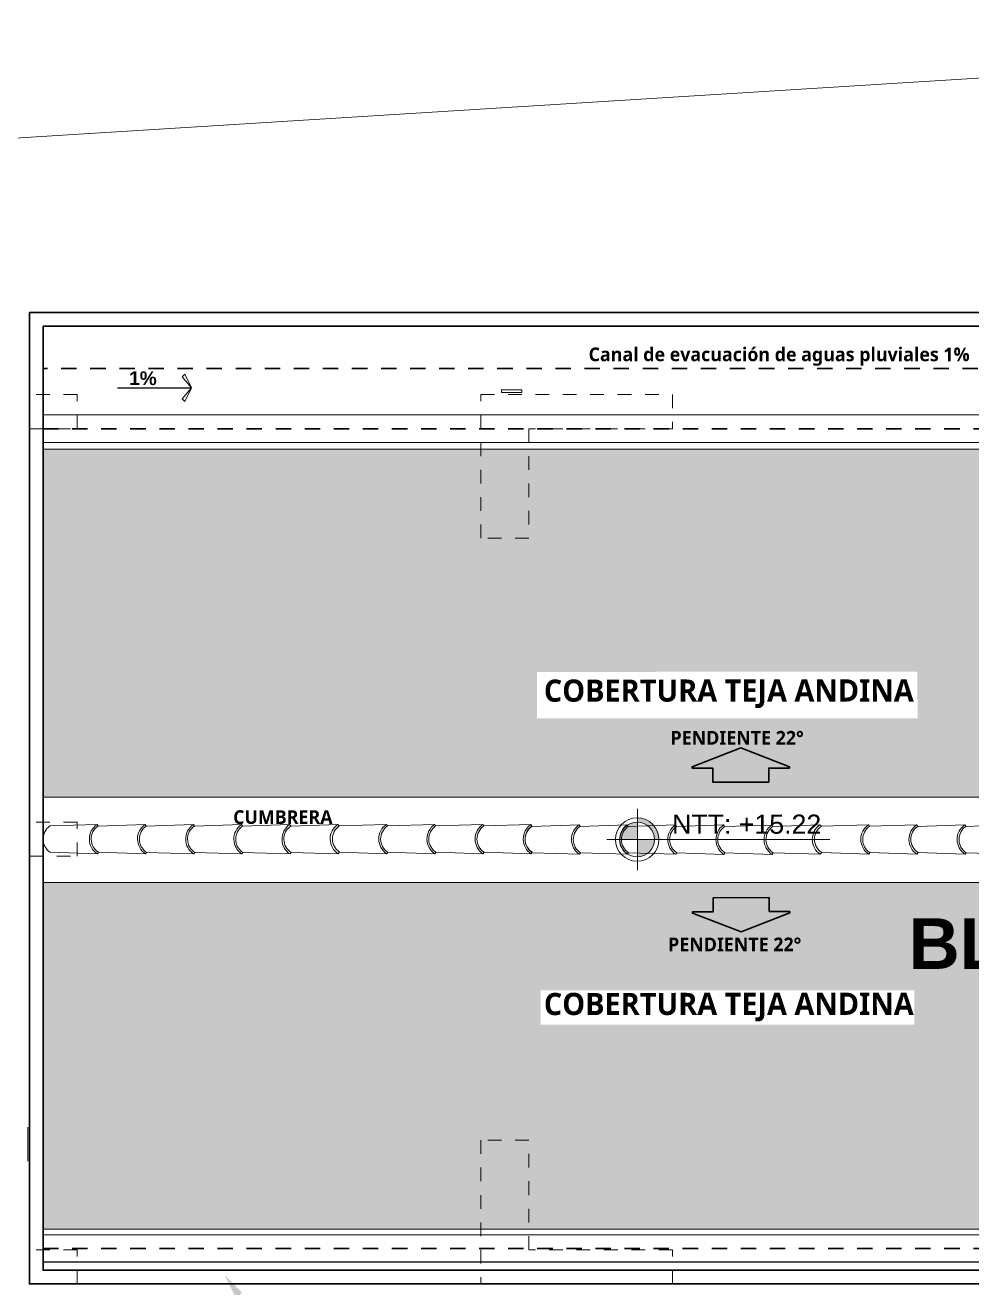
# Model space of a CAD drawing. Header units: metres. Extents: x 27 to 147, y -173 to 8.
# Drawn here: x 117.11 to 124.03, y -103.29 to -94.06 of the extents above; entities that cross this region are included whole.
import ezdxf
from ezdxf import colors
from ezdxf.entities.mleader import LeaderData, LeaderLine
from ezdxf.enums import TextEntityAlignment as Align
from ezdxf.math import Vec2, Vec3

# ---------------------------------------------------------------- set-up
doc = ezdxf.new("R2010")
doc.units = ezdxf.units.M
doc.linetypes.add('DASHED2', pattern=[0.375, 0.25, -0.125])
doc.linetypes.add('HIDDEN2', pattern=[0.1875, 0.125, -0.0625])
for name, color, linetype, lineweight in [('2D Drafting - General_Pen_No__46', 7, 'Continuous', 25), ('Cotas varias El', 253, 'Continuous', 13), ('Equipamiento SR', 23, 'Continuous', 0), ('GRAFO 0 BLANCO', 7, 'Continuous', 0), ('grafo 2', 31, 'Continuous', 20), ('GRAFO 4', 7, 'Continuous', 30), ('GRAFO01', 7, 'Continuous', 0), ('I.S. CANALETAS', 12, 'Continuous', 0), ('I.S.-CANALETAS M', 160, 'Continuous', 15), ('letras sr', 7, 'Continuous', 5), ('linea0016', 144, 'HIDDEN2', 9), ('Lineas Referencia', 73, 'Continuous', 13), ('TEJAS ANDINA', 253, 'Continuous', 0), ('TEXTO 100', 7, 'Continuous', 20), ('TEXTOS-SUBTITULO', 7, 'Continuous', 30)]:
    doc.layers.add(name, color=color, linetype=linetype, lineweight=lineweight)
doc.layers.add('ACHURADO', color=1, linetype='Continuous')
for name, color, linetype, lineweight, true_color in [('IFC Layer.Modelo IFC_Pen_No__4', 7, 'Continuous', 20, 0x029e21), ('Interior - Furniture _Pen_No__3', 7, 'Continuous', 18, 0xff6600), ('Mobiliario', 7, 'Continuous', 0, 0x7f7f7f)]:
    doc.layers.add(name, color=color, linetype=linetype, lineweight=lineweight, true_color=true_color)
doc.styles.add('GENERATED_STYLE_2', font='arial.ttf')
doc.styles.add('JOS', font='arial.ttf', dxfattribs={"height": 1})
doc.styles.get("Standard").update_dxf_attribs({"font": 'arial.ttf'})
doc.styles.add('TURBO_BASS', font='swisseb.ttf')

# ---------------------------------------------------------------- blocks, each defined once
blk = doc.blocks.new('A$C295C7585')
at = {"layer": 'Mobiliario', "lineweight": 15}
for p, q in [((1.374978025502969, 3.076203088460716), (1.513853283491699, 3.40416242087349)), ((1.513853283491699, 3.40416242087349), (1.527648820229842, 3.406546360073889)), ((1.556330874160267, 2.995064099900674), (1.716417933508637, 3.313533070731637)), ((1.716417933508637, 3.313533070731637), (1.70900166888714, 3.325407371513847)), ((1.222307230775641, 2.745859816847769), (1.36118248876528, 3.073819149260316)), ((1.36118248876528, 3.073819149260316), (1.374978025502969, 3.076203088460716)), ((1.403660079433394, 2.6647208282875), (1.563747138781764, 2.983189799118463)), ((1.563747138781764, 2.983189799118463), (1.556330874160267, 2.995064099900674)), ((1.069636436049223, 2.415516545234141), (1.208511694038407, 2.743475877646915)), ((1.208511694038407, 2.743475877646915), (1.222307230776096, 2.745859816847542)), ((1.250989284706975, 2.334377556673871), (1.411076344054891, 2.652846527505289)), ((1.411076344054891, 2.652846527505289), (1.403660079433394, 2.6647208282875)), ((0.9169656413223493, 2.085173273620967), (1.055840899311079, 2.413132606033741)), ((1.055840899311079, 2.413132606033741), (1.069636436048768, 2.415516545234595)), ((1.098318489980102, 2.004034285060698), (1.258405549328472, 2.322503255891888)), ((1.258405549328472, 2.322503255891888), (1.25098928470652, 2.334377556674326)), ((0.7650785429282223, 1.751017721853714), (0.9031190902182971, 2.079350511766734)), ((0.9031190902182971, 2.079350511766734), (0.9169656413223493, 2.085173273620967)), ((1.10492039455994, 1.989062689736784), (1.098439325062163, 2.004274668164622)), ((0.94643139158552, 1.66987873329299), (1.10492039455994, 1.989062689736784)), ((0.612407748201349, 1.420674450239858), (0.7512830061905333, 1.748633782652632)), ((0.7512830061905333, 1.748633782652632), (0.7650785429282223, 1.751017721853486)), ((0.7937605968586467, 1.339535461679816), (0.953847656207472, 1.658004432511007)), ((0.953847656207472, 1.658004432511007), (0.94643139158552, 1.66987873329299)), ((0.4597369534749305, 1.090331178626684), (0.5986122114636601, 1.418290511039459)), ((0.5986122114636601, 1.418290511039459), (0.6124077482018038, 1.420674450240085)), ((0.8011768614805987, 1.327661160897833), (0.7937605968591015, 1.339535461679816)), ((0.6410898021322282, 1.009192190066642), (0.8011768614805987, 1.327661160897833)), ((0.3070661587476025, 0.7599879070137376), (0.4459414167367868, 1.087947239426285)), ((0.4459414167367868, 1.087947239426285), (0.4597369534749305, 1.090331178626911)), ((0.4884190074053549, 0.6788489184534683), (0.6485060667537255, 0.997317889284659)), ((0.6485060667537255, 0.997317889284659), (0.6410898021322282, 1.009192190066642)), ((0.1543953640207292, 0.4296446354001091), (0.2932706220099135, 0.757603967813111)), ((0.2932706220099135, 0.757603967813111), (0.3070661587480572, 0.7599879070135103)), ((0.4958352720268522, 0.6669746176712579), (0.4884190074053549, 0.6788489184534683)), ((0.3357482126784817, 0.3485056468398398), (0.4958352720268522, 0.6669746176712579)), ((0.001724569293855893, 0.09930136378693533), (0.1405998272830402, 0.4272606961997099)), ((0.1405998272830402, 0.4272606961997099), (0.1543953640207292, 0.4296446354007912)), ((0.1830774179516084, 0.01816237522666597), (0.3431644773004336, 0.3366313460578567)), ((0.3431644773004336, 0.3366313460578567), (0.3357482126784817, 0.3485056468402945))]:
    blk.add_line(p, q, dxfattribs=at)
for centre, radius, start, end in [((1.64559542193274, 3.42692813519011), 0.1336946849706216, 189.8041789864884, 301.9874291323811), ((1.64559542193274, 3.42692813519011), 0.1196946849706216, 189.8041789864884, 301.9874291323811), ((1.492924627205866, 3.096584863576936), 0.1336946849706216, 189.8041789864884, 301.9874291323811), ((1.492924627205866, 3.096584863576936), 0.1196946849706216, 189.8041789864884, 301.9874291323811), ((1.340253832479448, 2.766241591963535), 0.1336946849706216, 189.8041789864884, 301.9874291323811), ((1.340253832479448, 2.766241591963535), 0.1196946849706216, 189.8041789864884, 301.9874291323811), ((1.187583037752574, 2.435898320350134), 0.1336946849706216, 189.8041789864884, 301.9874291323811), ((1.187583037752574, 2.435898320350134), 0.1196946849706216, 189.8041789864884, 301.9874291323811), ((1.034204698330086, 2.101672659223368), 0.1329726096647947, 189.6640148896703, 302.1275932302208), ((1.034912243024337, 2.105555048736051), 0.1196946849706216, 189.8041789864884, 301.9874291323811), ((0.8830251446311195, 1.77139949696948), 0.1336946849706216, 189.8041789864884, 301.9874291323811), ((0.8830251446311195, 1.77139949696948), 0.1196946849706216, 189.8041789864884, 301.9874291323811), ((0.7303543499047009, 1.441056225356306), 0.1336946849706216, 189.8041789864884, 301.9874291323811), ((0.7303543499047009, 1.441056225356306), 0.1196946849706216, 189.8041789864884, 301.9874291323811), ((0.5776835551778277, 1.110712953743132), 0.1336946849706216, 189.8041789864884, 301.9874291323811), ((0.5776835551778277, 1.110712953743132), 0.1196946849706216, 189.8041789864884, 301.9874291323811), ((0.4250127604509544, 0.7803696821295034), 0.1336946849706216, 189.8041789864884, 301.9874291323811), ((0.4250127604509544, 0.7803696821295034), 0.1196946849706216, 189.8041789864884, 301.9874291323811), ((0.2723419657240811, 0.4500264105163296), 0.1336946849706216, 189.8041789864884, 301.9874291323811), ((0.2723419657240811, 0.4500264105163296), 0.1196946849706216, 189.8041789864884, 301.9874291323811), ((0.1196711709962983, 0.119683138902019), 0.1196946849706216, 189.8041789864884, 301.9874291323811)]:
    blk.add_arc(centre, radius, start, end, dxfattribs=at)
blk = doc.blocks.new('FLECHA')
at = {"layer": 'grafo 2', "ltscale": 0.05}
for p, q in [((674350.4068813783, 8489809.493097022, -2.952000000000225), (674350.3571751671, 8489809.392813733, -2.952000000000225)), ((674350.4259006998, 8489809.474077702, -2.952000000000225), (674350.3571751671, 8489809.392813733, -2.952000000000225)), ((674350.4068813783, 8489809.493097022, -2.952000000000225), (674350.4259006998, 8489809.474077702, -2.952000000000225)), ((674350.4259006998, 8489809.311549768, -2.952000000000225), (674350.3571751671, 8489809.392813733, -2.952000000000225)), ((674350.4068813783, 8489809.292530447, -2.952000000000225), (674350.4259006998, 8489809.311549768, -2.952000000000225))]:
    blk.add_line(p, q, dxfattribs=at)
at = {"layer": 'grafo 2', "lineweight": 25}
blk.add_line((674350.8988359317, 8489809.392813733, -2.952000000000225), (674350.3571751671, 8489809.392813733, -2.952000000000225), dxfattribs=at)
at = {"layer": 'grafo 2'}
blk.add_line((674350.3571751671, 8489809.392813733, -2.952000000000225), (674350.4068813783, 8489809.292530447, -2.952000000000225), dxfattribs=at)

msp = doc.modelspace()

# ---------------------------------------------------------------- hatches: boundary and pattern name
at = {"layer": 'Interior - Furniture _Pen_No__3', "true_color": 0x939598}
h = msp.add_hatch(color=252, dxfattribs=at)
h.dxf.hatch_style = 1
h.paths.add_polyline_path([(122.5443170167833, -99.59044392484735), (122.5443170167833, -99.48804392901665), (122.695357018733, -99.48804392901472), (122.6953570187302, -99.47821700178791), (122.3395170167808, -99.34162281621336), (121.9836770148339, -99.47821700179871), (121.9836770148337, -99.48804392902473), (122.1347170145154, -99.4880439290228), (122.1347170145184, -99.59044392485343)])
h = msp.add_hatch(color=252, dxfattribs=at)
h.dxf.hatch_style = 1
h.paths.add_polyline_path([(122.1368989621516, -100.4366360747531), (122.1374270453812, -100.5390347088955), (121.9863890541898, -100.5398136316917), (121.9864397322731, -100.5496404282418), (122.3429794271773, -100.6843977081154), (122.6981102724353, -100.5459702496164), (122.698059594355, -100.5361434530655), (122.5470216008956, -100.5369223758734), (122.5464935176631, -100.434523741731)])
at = {"layer": 'TEJAS ANDINA'}
h = msp.add_hatch(dxfattribs=at)
h.set_pattern_fill('SPANTIL1', color=256, scale=0.2, angle=180, style=2, pattern_type=2)
h.set_pattern_definition([(94.96969999999999, (-76.85285346673675, -46.53824239378132), (0.1999982614014099, -2.400000210303527), [0.1846944, -4.4326642]), (0, (-76.86885346673671, -46.35424239378129), (0.2000000000000001, 0.2), [0.016, -0.184]), (180, (-76.66885346673678, -46.3382423937813), (-0.2, -0.2), [0.05600000000000001, -0.144]), (270, (-76.72485346673682, -46.3382423937813), (0.2, -0.2), [0.02, -0.18]), (90, (-76.85285346673675, -46.35824239378131), (-0.1999999999999999, 0.2000000000000001), [0.02, -0.18]), (180, (-76.85285346673675, -46.3382423937813), (-0.2, -0.2), [0.016, -0.184]), (180, (-76.66885346673678, -46.35424239378129), (-0.2, -0.2), [0.04000000000000001, -0.16]), (265.0303, (-76.70885346673674, -46.35424239378129), (-0.1999982614014122, -2.400000210303527), [0.1846944, -4.4326642]), (232.6961, (-76.70885346673674, -46.36424239378131), (2.599997177976598, 3.400002148337723), [0.0528016, -5.22735]), (198.4349, (-76.74085346673678, -46.40624239378131), (-0.4000000869185922, -0.1999996806445415), [0.05059640000000001, -0.581859]), (161.5651, (-76.78885346673678, -46.4222423937813), (0.4000000869185922, -0.1999996806445418), [0.05059640000000001, -0.581859]), (127.3039, (-76.83685346673678, -46.40624239378131), (-2.599997177976598, 3.400002148337723), [0.0528016, -5.22735]), (200.2249, (-76.75085346673677, -46.3922423937813), (2.199999452866844, 0.8000016671195546), [0.04049700000000001, -4.0091944]), (159.7751, (-76.78885346673678, -46.40624239378131), (-2.199999452866844, 0.8000016671195553), [0.04049700000000001, -4.0091944]), (127.4054, (-76.8268534667368, -46.3922423937813), (-2.00000199052301, 2.59999849299601), [0.0428017999999999, -4.237384999999986]), (232.5946, (-76.72485346673682, -46.35824239378131), (2.000001990523011, 2.599998492996009), [0.0428018, -4.237385])])
h.paths.add_polyline_path([(122.6048204471074, -99.70050907376604), (122.0740775406619, -99.70086054829254), (122.3393472634132, -99.54706706084617)], flags=16)
h.paths.add_polyline_path([(121.7937043948036, -99.55167886068527), (122.8394619705612, -99.55167886068527), (122.8394619705612, -99.3415441805506), (121.7937043948036, -99.3415441805506)], flags=24)
h.paths.add_polyline_path([(120.8776107870936, -99.0567746459805), (120.8776107870936, -98.80613905307875), (123.6077190870701, -98.80613905307875), (123.6077190870701, -99.0567746459805)])
h.paths.add_polyline_path([(117.2394482789504, -99.70026216712237), (127.5390922335536, -99.70026216712243), (127.5388268033998, -97.15824949985647), (117.2394482789504, -97.15824949985647)])
h.paths.add_polyline_path([(120.8776107870936, -99.0567746459805), (120.8776107870936, -98.80613905307875), (123.6077190870701, -98.80613905307875), (123.6077190870701, -99.0567746459805)])
h.paths.add_polyline_path([(120.8507213065858, -99.1256846780136), (123.6311679157632, -99.1240863465665), (123.6309724273636, -98.7840160448071), (120.8505258181863, -98.7856143762542)])
h = msp.add_hatch(dxfattribs=at)
h.set_pattern_fill('SPANTIL1', color=256, scale=0.2, style=2, pattern_type=2)
h.set_pattern_definition([(274.9697, (-76.48485346673681, -46.13824239378131), (-0.1999982614014102, 2.400000210303527), [0.1846944, -4.4326642]), (180, (-76.46885346673673, -46.32224239378131), (-0.2000000000000001, -0.2), [0.016, -0.184]), (0, (-76.66885346673678, -46.3382423937813), (0.2, 0.2), [0.05600000000000001, -0.144]), (90, (-76.61285346673674, -46.3382423937813), (-0.2, 0.2), [0.02, -0.18]), (270, (-76.48485346673681, -46.31824239378129), (0.2, -0.2000000000000001), [0.02, -0.18]), (0, (-76.48485346673681, -46.3382423937813), (0.2, 0.2), [0.016, -0.184]), (0, (-76.66885346673678, -46.32224239378131), (0.2, 0.2), [0.04000000000000001, -0.16]), (85.0303, (-76.62885346673681, -46.32224239378131), (0.1999982614014119, 2.400000210303527), [0.1846943999999996, -4.432664199999987]), (52.69609999999999, (-76.62885346673681, -46.31224239378132), (-2.599997177976598, -3.400002148337723), [0.0528016, -5.22735]), (18.4349, (-76.59685346673677, -46.27024239378132), (0.4000000869185922, 0.1999996806445416), [0.05059639999999991, -0.5818589999999983]), (341.5651, (-76.54885346673677, -46.2542423937813), (-0.4000000869185922, 0.1999996806445418), [0.05059640000000001, -0.581859]), (307.3039, (-76.50085346673677, -46.27024239378132), (2.599997177976598, -3.400002148337723), [0.0528016, -5.22735]), (20.2249, (-76.58685346673678, -46.2842423937813), (-2.199999452866844, -0.8000016671195548), [0.0404969999999999, -4.009194399999987]), (339.7751, (-76.54885346673677, -46.27024239378132), (2.199999452866844, -0.8000016671195551), [0.04049700000000001, -4.0091944]), (307.4054, (-76.51085346673676, -46.2842423937813), (2.00000199052301, -2.59999849299601), [0.0428018, -4.237385]), (52.5946, (-76.61285346673674, -46.31824239378129), (-2.00000199052301, -2.599998492996009), [0.0428018, -4.237385])])
h.paths.add_polyline_path([(122.6048478545925, -100.3269249605942), (122.3395781318412, -100.4807184480405), (122.074104948147, -100.3272764351207)], flags=16)
h.paths.add_polyline_path([(121.7729298605639, -100.685055091049), (122.8186874363215, -100.685055091049), (122.8186874363215, -100.4749204109144), (121.7729298605639, -100.4749204109144)], flags=24)
h.paths.add_polyline_path([(120.8507213065858, -101.1878555039054), (123.6311679157632, -101.1862571724583), (123.6309724273636, -100.8461868706989), (120.8505258181863, -100.847785202146)], flags=24)
h.paths.add_polyline_path([(123.6077190870701, -101.1133590430731), (123.6077190870701, -101.3639946359748), (120.8776107870936, -101.3639946359748), (120.8776107870937, -101.1133590430731)])
h.paths.add_polyline_path([(127.5391573338062, -100.3237243644787), (117.2394482789504, -100.3237243644787), (117.2394482789504, -102.8581543104937), (127.5394219721925, -102.8581543104937)])
at = {"layer": 'TEXTO 100', "ltscale": 1.3}
h = msp.add_hatch(color=256, dxfattribs=at)
edge = h.paths.add_edge_path()
edge.add_line((121.708844474119, -100.010751960667), (121.5823941363087, -100.010751958671))
edge.add_line((121.5823941363087, -100.010751958671), (121.5823941363087, -100.1372022962316))
edge.add_arc((121.5823941374318, -100.010751958671), 0.1264503375606894, 269.9999994913017, 359.9999990956475)
edge = h.paths.add_edge_path()
edge.add_arc((121.5823941371821, -100.010751960667), 0.1264503395565726, 90.00000039565423, 180)
edge.add_line((121.455943798499, -100.010751960667), (121.5823941363093, -100.010751958671))
edge.add_line((121.5823941363087, -100.010751958671), (121.5823941363087, -99.88430162111045))
edge = h.paths.add_edge_path()
edge.add_line((121.5823941363087, -99.85203603312605), (121.5823941363087, -99.88430162111045))
edge.add_arc((121.5823941354358, -100.010751960667), 0.1264503395565726, 0, 89.99999960434582, ccw=False)
edge.add_line((121.708844474119, -100.010751960667), (121.7411100640994, -100.010751958671))
edge.add_arc((121.5823941374318, -100.010751958671), 0.1587159266678152, -1.272221872585407e-14, 90.00000040528428)
msp.add_hatch(color=256, dxfattribs=at).paths.add_polyline_path([(121.741110064142, -100.010751958671, 0.4120774747802481), (121.5835525242488, -99.8520402581402), (121.5835525242488, -99.88430692680986, -0.4115329230338712), (121.708844474169, -100.010751958671)])

# ---------------------------------------------------------------- linework, layer by layer
at = {"layer": 'ACHURADO'}
msp.add_line((127.7690069690755, -103.098586560292), (117.2393542706443, -103.098586560292), dxfattribs=at)
at = {"layer": 'Cotas varias El'}
for p, q in [((117.1394482789503, -96.15825241344963), (117.1394482812209, -96.7582524134496)), ((117.2391741061909, -99.70026216712237), (127.5390922335536, -99.70026216712237)), ((117.2392392064436, -100.3237243644787), (127.5391573338062, -100.3237243644787))]:
    msp.add_line(p, q, dxfattribs=at)
at = {"layer": 'Equipamiento SR'}
msp.add_lwpolyline([(127.5394219721925, -102.8581543104937), (117.2395038448299, -102.8581543104937), (117.2389086760372, -97.15824949985647), (127.5388268033998, -97.15824949985647)], close=True, dxfattribs=at)
at = {"layer": 'GRAFO 0 BLANCO', "color": 7}
msp.add_lwpolyline([(70.18499047267824, -94.06021747919156), (83.80299599292186, -94.34204620946103), (99.19250468533716, -94.65026213972685), (103.2527409061323, -94.72697674359357), (116.5611442229566, -94.91391428542771), (128.570777558676, -94.16724186624832), (139.002569109317, -146.4550475651064)], dxfattribs=at)
at = {"layer": 'GRAFO 4', "linetype": 'Continuous'}
for points in [[(117.1394482789503, -96.15825241344963), (128.7394771152698, -96.15825241344963), (128.7394771152698, -103.2581531914548), (117.1394482789503, -103.2581531914548)], [(117.2394482789504, -96.2582524134496), (128.6394771152699, -96.2582524134496), (128.6394771152699, -103.1581531914548), (117.2394482789504, -103.1581531914548)]]:
    msp.add_lwpolyline(points, close=True, dxfattribs=at)
at = {"layer": 'GRAFO 4', "linetype": 'Continuous', "flags": 128}
for points in [[(122.695357018733, -99.48804392901472), (122.6953570187302, -99.47821700178791), (122.3395170167808, -99.34162281621336), (121.9836770148339, -99.47821700179871), (121.9836770148337, -99.48804392902473), (122.1347170145154, -99.4880439290228), (122.1347170145184, -99.59044392485343), (122.5443170167833, -99.59044392484735), (122.5443170167833, -99.48804392901665)], [(122.698059594355, -100.5361434530655), (122.6981102724353, -100.5459702496164), (122.3429794271773, -100.6843977081154), (121.9864397322731, -100.5496404282418), (121.9863890541898, -100.5398136316917), (122.1374270453812, -100.5390347088955), (122.1368989621516, -100.4366360747531), (122.5464935176631, -100.434523741731), (122.5470216008956, -100.5369223758734)]]:
    msp.add_lwpolyline(points, close=True, dxfattribs=at)
at = {"layer": 'GRAFO01', "color": 251, "linetype": 'DASHED2', "lineweight": 9, "ltscale": 0.2}
for points in [[(117.4894482811031, -97.008252646164), (117.4894482811814, -96.75825276250565), (117.1394482812209, -96.7582524134496), (117.1394482811424, -97.00825229710794)], [(120.4394216574953, -96.75825114589917), (121.839421657656, -96.75825114589917), (121.839421657656, -97.00825114074551), (120.7894216576058, -97.00825114074551), (120.7894216578269, -97.80825116024617), (120.4394216577766, -97.80825116054812)], [(120.4394216575757, -96.75825114589917), (121.8394216577364, -96.75825114589917), (121.8394216577364, -97.00825114074551), (120.7894216576862, -97.00825114074551), (120.7894216577867, -97.80825114589918), (120.4394216577364, -97.80825114620113)], [(117.4894482482322, -100.1332038535198), (117.4894482483104, -99.88320396986141), (117.1394482483499, -99.88320362080536), (117.1394482482715, -100.1332035044637)], [(117.4895037698261, -100.1332038577029), (117.4895037699043, -99.88320397404452), (117.1395037699439, -99.88320362498847), (117.1395037698654, -100.1332035086468)], [(120.4394771152698, -103.258153193434), (121.8394771154306, -103.258153193434), (121.8394771154306, -103.0081531985877), (120.7894771153804, -103.0081531985877), (120.7894771154808, -102.208153193736), (120.4394771154306, -102.208153193434)], [(120.4394771153502, -103.258153193434), (121.8394771155109, -103.258153193434), (121.8394771155109, -103.0081531985877), (120.7894771154607, -103.0081531985877), (120.7894771155612, -102.208153193736), (120.439477115511, -102.208153193434)], [(117.4894482482322, -103.2581546599223), (117.4894482483104, -103.0081547762639), (117.1394482483499, -103.0081544272079), (117.1394482482715, -103.2581543108662)], [(117.4895037698261, -103.2581546641054), (117.4895037699043, -103.0081547804471), (117.1395037699439, -103.008154431391), (117.1395037698654, -103.2581543150494)]]:
    msp.add_lwpolyline(points, close=True, dxfattribs=at)
at = {"layer": 'I.S. CANALETAS'}
for p, q in [((127.7691009773582, -96.90825078363513), (117.2394482789271, -96.90825078363513)), ((127.7691009773582, -97.10825078289007), (117.2394482789271, -97.10825078289007)), ((127.7690069690755, -102.8985865591744), (117.2393542706443, -102.8985865591744))]:
    msp.add_line(p, q, dxfattribs=at)
at = {"layer": 'I.S.-CANALETAS M', "elevation": 0.001037873968217814}
msp.add_lwpolyline([(120.5894497860612, -96.7235464923048), (120.7394497860845, -96.7235464923048), (120.7394497860845, -96.74354649185777), (120.5894497860612, -96.74354649185777)], close=True, dxfattribs=at)
at = {"layer": 'IFC Layer.Modelo IFC_Pen_No__4', "color": 104, "linetype": 'Continuous', "lineweight": 20, "true_color": 0x029e21}
msp.add_line((117.2394482789504, -98.7578458387024), (117.2390757016023, -98.7578458387024), dxfattribs=at)
at = {"layer": 'linea0016', "linetype": 'HIDDEN2', "lineweight": 30, "ltscale": 0.9}
for p, q in [((127.8972751676628, -96.56919054041599), (117.2394482789504, -96.56919054041599)), ((117.2396410325484, -97.00824921305274), (127.7971381602285, -97.00824916089867)), ((117.2395470242657, -102.9985881308744), (127.7970441519458, -102.9985881830284))]:
    msp.add_line(p, q, dxfattribs=at)
at = {"layer": 'Mobiliario', "lineweight": 0}
msp.add_line((117.1288442146275, -102.361664788482), (117.1288442146839, -102.1116647885011), dxfattribs=at)
at = {"layer": 'TEXTO 100', "ltscale": 1.3}
msp.add_lwpolyline([(121.3594608679902, -100.010751958671), (122.9903287280752, -100.010751958671), (121.5835525242488, -100.010751958671), (121.5835525242488, -99.7866603051567), (121.5835525242488, -100.2348436161774)], dxfattribs=at)
for radius in [0.1587159278333798, 0.1264503378603642]:
    msp.add_circle((121.5823941363087, -100.010751958671), radius, dxfattribs=at)

# ---------------------------------------------------------------- block references
at = {"layer": 'Lineas Referencia', "rotation": 180}
msp.add_blockref('FLECHA', (674468.6825113164, 8489712.683131957, 2.952000000000225), dxfattribs=at)
at = {"layer": 'TEJAS ANDINA', "xscale": 0.9674350222721193, "yscale": 0.9674350222721193, "zscale": 0.9674350222721193, "rotation": 294.7640139528098}
for p in [(117.2013616537009, -99.95024134608842), (120.7250458536873, -99.95313228774329)]:
    msp.add_blockref('A$C295C7585', p, dxfattribs=at)

# ---------------------------------------------------------------- texts
at = {"layer": '2D Drafting - General_Pen_No__46', "char_height": 0.1, "attachment_point": 7, "style": 'GENERATED_STYLE_2'}
for s, insert in [('{\\fTrebuchet MS|b1|i0|c0|p34;Canal de evacuación de aguas pluviales 1%}', (121.2269980054053, -96.54882042643537)), ('{\\fSansSerif|b1|i0|c2|p2; 1%}', (117.8294054638797, -96.69120929882449)), ('\\A1;{\\fTrebuchet MS|b1|i0|c0|p34;PENDIENTE 22°}', (121.8255473770377, -99.31717830254921)), ('\\A1;{\\fTrebuchet MS|b1|i0|c0|p34;CUMBRERA}', (118.6286664690187, -99.89795908112085)), ('\\A1;{\\fTrebuchet MS|b1|i0|c0|p34;PENDIENTE 22°}', (121.8080308706649, -100.8270384442304))]:
    msp.add_mtext(s, dxfattribs=dict(at, insert=insert))
at = {"layer": 'GRAFO01', "style": 'JOS'}
msp.add_text('NTT: +15.22', height=0.1397384423660468, rotation=8.129192432571328e-09, dxfattribs=at).set_placement((121.8372624924845, -99.96809692624811))
at = {"layer": 'TEXTOS-SUBTITULO', "style": 'TURBO_BASS'}
msp.add_text('BLOQUE  1', height=0.3696735943858677, dxfattribs=at).set_placement((124.9584148023746, -100.9558007910907), align=Align.CENTER)
at = {"layer": 'TEXTOS-SUBTITULO', "char_height": 0.161834475741643, "attachment_point": 1, "rotation": 0.03293630447392282, "style": 'TURBO_BASS'}
for insert in [(120.8997531053922, -98.84169752067082), (120.8997531053922, -101.1313689198735)]:
    msp.add_mtext('{\\fTrebuchet MS|b1|i0|c0|p34;COBERTURA TEJA ANDINA}', dxfattribs=dict(at, insert=insert))

# ---------------------------------------------------------------- leaders
at = {"layer": 'letras sr', "linetype": 'Continuous'}
ml = msp.add_multileader_mtext('Standard', dxfattribs=at)
ml.set_content('{\\fTrebuchet MS|b1|i0|c0|p34;Parapeto H=1.05m}', color=256)
ml.set_leader_properties()
ml.build(insert=Vec2(0, 0))
ml.multileader.update_dxf_attribs({"dogleg_length": 0.36, "arrow_head_size": 0.18})
ctx = ml.context
ctx.base_point, ctx.char_height, ctx.arrow_head_size, ctx.landing_gap_size, ctx.plane_origin = Vec3(119.1708085375649, -103.5340553412696), 0.1, 0.18, 0.09, Vec3(121.1577208479193, -102.4985478556955)
notes = []
notes.append((ctx, [(1, (1, 1, 0), (118.8108085375649, -103.5340553412696), (1, 0), 0.36, [(0, [(118.5671343358495, -103.1944559279399)], 0, [])])]))
ctx.mtext.insert, ctx.mtext.width, ctx.mtext.flow_direction = Vec3(119.2608085375649, -103.4699139271283), 1.571009322051395, 5
for ctx, leaders in notes:
    for number, flags, end, landing, length, lines in leaders:
        leader = LeaderData()
        leader.index, (leader.has_last_leader_line, leader.has_dogleg_vector, leader.attachment_direction) = number, flags
        leader.last_leader_point, leader.dogleg_vector, leader.dogleg_length = Vec3(end), Vec3(landing), length
        for number, points, colour, breaks in lines:
            line = LeaderLine()
            line.index, line.vertices, line.color, line.breaks = number, Vec3.list(points), colors.encode_raw_color(colour), breaks
            leader.lines.append(line)
        ctx.leaders.append(leader)

doc.saveas('drawing.dxf')
